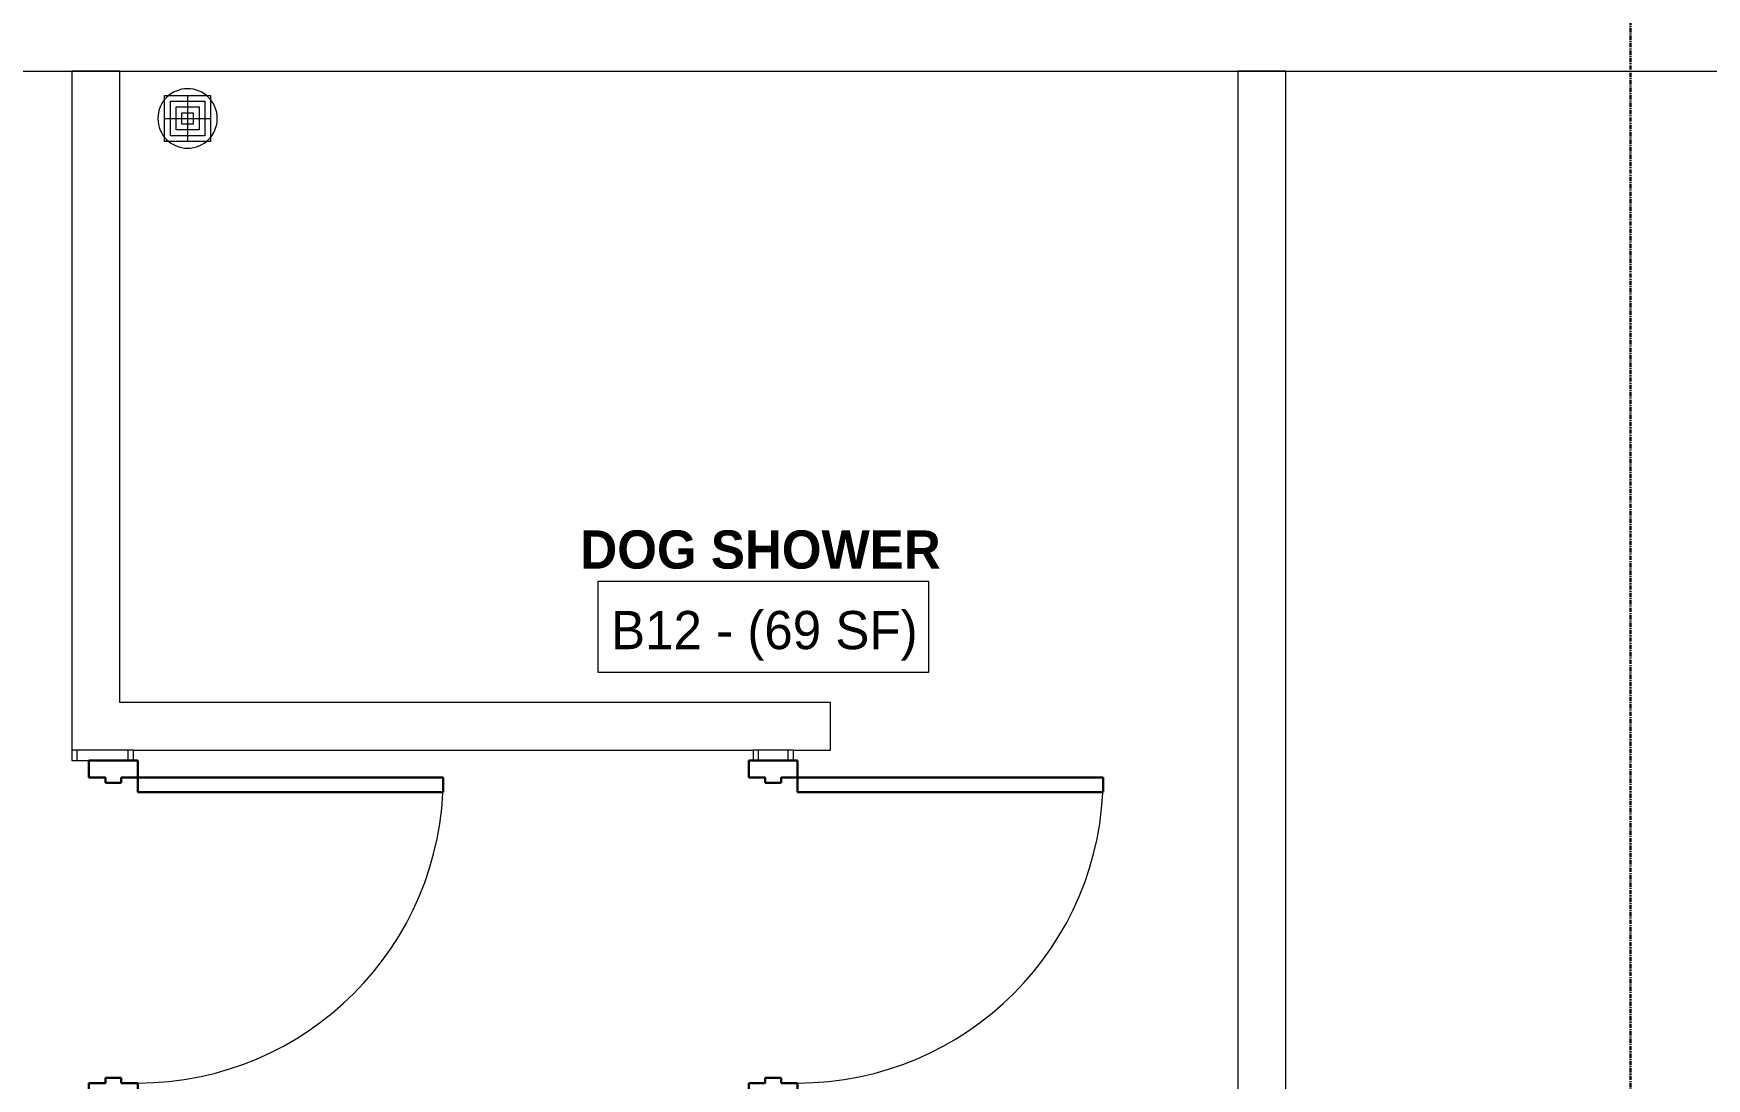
# Model space of a CAD drawing. Header units: inches. Extents: x -4101 to -1777, y 9773 to 12272.
# Drawn here: x -3015.5 to -2818.4, y 11958.5 to 12081.6 of the extents above; entities that cross this region are included whole.
import ezdxf

# ---------------------------------------------------------------- set-up
doc = ezdxf.new("R2010")
doc.units = ezdxf.units.IN
doc.header["$MEASUREMENT"] = 0
doc.linetypes.add('Grid Line 1_2_', pattern=[0.875, 0.5, -0.125, 0.125, -0.125])
for name, color, linetype, lineweight in [('0-1', 7, 'Continuous', 5), ('0-2', 8, 'Continuous', 9), ('A-AREA-IDEN', 2, 'Continuous', 9), ('A-DOOR-1', 10, 'Continuous', 30), ('A-DOOR-2', 7, 'Continuous', 9), ('A-DOOR-FRAM-1', 10, 'Continuous', 30), ('A-WALL-1', 250, 'Continuous', 18), ('I-WALL-1', 7, 'Continuous', 9), ('P-SANR-FIXT', 6, 'Continuous', 9), ('S-FNDN-1', 7, 'Continuous', 9), ('S-GRID-1', 1, 'Grid Line 1_2_', 30)]:
    doc.layers.add(name, color=color, linetype=linetype, lineweight=lineweight)
doc.styles.add('Century Gothic', font='ufonts.com_century-gothic.ttf', dxfattribs={"height": 4.5})
doc.styles.add('Century Gothic_B', font='GOTHICB.TTF', dxfattribs={"height": 4.5})

# ---------------------------------------------------------------- blocks, each defined once
blk = doc.blocks.new('HOLLOW METAL - HM - METAL LEAF - 3-0 x 7-0-2340367-BACKGROUND - BASEMENT')
at = {"layer": 'A-DOOR-1'}
for p, q in [((16.25, -3.125), (18, -3.125)), ((16.25, -39.125), (16.25, -3.125)), ((18, -3.125), (18, -39.125)), ((18, -39.125), (16.25, -39.125))]:
    blk.add_line(p, q, dxfattribs=at)
at = {"layer": 'A-DOOR-2'}
blk.add_arc((18, -3.125), 36, 180, 270, dxfattribs=at)
at = {"layer": 'A-DOOR-FRAM-1'}
for p, q in [((-20, 2.625), (-18, 2.625)), ((-20, -3.125), (-20, 2.625)), ((-18, 2.625), (-18, 0.6875)), ((18, 2.625), (20, 2.625)), ((18, 0.6875), (18, 2.625)), ((20, 2.625), (20, -3.125)), ((-18, 0.6875), (-17.375, 0.6875)), ((-17.375, 0.6875), (-17.375, -1.1875)), ((17.375, 0.6875), (18, 0.6875)), ((17.375, -1.1875), (17.375, 0.6875)), ((-18, -1.1875), (-18, -3.125)), ((-17.375, -1.1875), (-18, -1.1875)), ((18, -1.1875), (17.375, -1.1875)), ((18, -3.125), (18, -1.1875)), ((-18, -3.125), (-20, -3.125)), ((20, -3.125), (18, -3.125))]:
    blk.add_line(p, q, dxfattribs=at)
blk = doc.blocks.new('HOLLOW METAL - HM - METAL LEAF - 3-0 x 7-0-2402967-BACKGROUND - BASEMENT')
at = {"layer": 'A-DOOR-1'}
for p, q in [((16.25, -4.375), (18, -4.375)), ((16.25, -40.375), (16.25, -4.375)), ((18, -4.375), (18, -40.375)), ((18, -40.375), (16.25, -40.375))]:
    blk.add_line(p, q, dxfattribs=at)
at = {"layer": 'A-DOOR-2'}
blk.add_arc((18, -4.375), 36, 180, 270, dxfattribs=at)
at = {"layer": 'A-DOOR-FRAM-1'}
for p, q in [((-20, 1.375), (-18, 1.375)), ((-20, -4.375), (-20, 1.375)), ((-18, 1.375), (-18, -0.5625)), ((18, 1.375), (20, 1.375)), ((18, -0.5625), (18, 1.375)), ((20, 1.375), (20, -4.375)), ((-18, -0.5625), (-17.375, -0.5625)), ((-17.375, -0.5625), (-17.375, -2.4375)), ((17.375, -0.5625), (18, -0.5625)), ((17.375, -2.4375), (17.375, -0.5625)), ((-18, -2.4375), (-18, -4.375)), ((-17.375, -2.4375), (-18, -2.4375)), ((18, -2.4375), (17.375, -2.4375)), ((18, -4.375), (18, -2.4375)), ((-18, -4.375), (-20, -4.375)), ((20, -4.375), (18, -4.375))]:
    blk.add_line(p, q, dxfattribs=at)
blk = doc.blocks.new('CTR - 1st Phase - Common Walls_rvt-1-BACKGROUND - BASEMENT')
at = {"layer": 'A-WALL-1'}
for p, q in [((-3010.32, 11997.19), (-3010.95, 11997.19)), ((-3010.32, 11996), (-3010.32, 11997.19)), ((-3004.32, 11997.19), (-3010.32, 11997.19)), ((-3003.7, 11997.19), (-3004.32, 11997.19)), ((-3004.32, 11996), (-3004.32, 11997.19)), ((-2930.07, 11997.19), (-2930.7, 11997.19)), ((-2930.07, 11996), (-2930.07, 11997.19)), ((-2926.57, 11997.19), (-2930.07, 11997.19)), ((-2925.95, 11997.19), (-2926.57, 11997.19)), ((-2926.57, 11996), (-2926.57, 11997.19))]:
    blk.add_line(p, q, dxfattribs=at)
at = {"layer": 'I-WALL-1'}
for p, q in [((-3010.95, 11997.19), (-3010.95, 11996)), ((-3003.7, 11996), (-3003.7, 11997.19)), ((-2930.7, 11997.19), (-2930.7, 11996)), ((-2925.95, 11996), (-2925.95, 11997.19)), ((-3010.95, 11996), (-3008.95, 11996))]:
    blk.add_line(p, q, dxfattribs=at)
at = {"layer": 'S-FNDN-1'}
for p, q in [((-3005.32, 12077.19), (-3010.95, 12077.19)), ((-3010.95, 12077.19), (-3010.95, 12002.81)), ((-3005.32, 12002.81), (-3005.32, 12077.19)), ((-2867.95, 12077.19), (-2873.57, 12077.19)), ((-2873.57, 12077.19), (-2873.57, 11949)), ((-2867.95, 11949), (-2867.95, 12077.19)), ((-3010.95, 12002.81), (-3010.95, 11997.19)), ((-2921.57, 12002.81), (-3005.32, 12002.81)), ((-2921.57, 11997.19), (-2921.57, 12002.81)), ((-3003.7, 11997.19), (-2930.7, 11997.19)), ((-2925.95, 11997.19), (-2921.57, 11997.19))]:
    blk.add_line(p, q, dxfattribs=at)
at = {"layer": '0-2', "rotation": 90}
for name, p in [('HOLLOW METAL - HM - METAL LEAF - 3-0 x 7-0-2402967-BACKGROUND - BASEMENT', (-3007.57, 11976)), ('HOLLOW METAL - HM - METAL LEAF - 3-0 x 7-0-2340367-BACKGROUND - BASEMENT', (-2928.57, 11976))]:
    blk.add_blockref(name, p, dxfattribs=at)
blk = doc.blocks.new('CTR - 1st Phase - Structure_rvt-1-BACKGROUND - BASEMENT')
at = {"layer": 'S-FNDN-1'}
blk.add_line((-3819.32, 12077.19), (-1953.32, 12077.19), dxfattribs=at)
at = {"layer": 'S-GRID-1'}
blk.add_line((-2827.32, 9772.61), (-2827.32, 12247.5), dxfattribs=at)
blk = doc.blocks.new('Drain-Floor-WATTS-Square-Stainless_Steel_Strainer-Type_FD-1200-M - 2_ Outlet with 5_ Strainer-2528673-BACKGROUND - BASEMENT')
at = {"layer": 'P-SANR-FIXT'}
for p, q in [((-2.707, -2.707), (-2.707, 2.707)), ((-2.707, 2.707), (2.707, 2.707)), ((-2.03025, -2.03025), (-2.03025, 2.03025)), ((-2.03025, 2.03025), (2.03025, 2.03025)), ((0, 2.707), (0, -2.707)), ((2.03025, 2.03025), (2.03025, -2.03025)), ((2.707, 2.707), (2.707, -2.707)), ((-1.3535, -1.3535), (-1.3535, 1.3535)), ((-1.3535, 1.3535), (1.3535, 1.3535)), ((-0.67675, -0.67675), (-0.67675, 0.67675)), ((-0.67675, 0.67675), (0.67675, 0.67675)), ((0.67675, 0.67675), (0.67675, -0.67675)), ((1.3535, 1.3535), (1.3535, -1.3535)), ((-2.707, 0), (2.707, 0)), ((1.3535, -1.3535), (-1.3535, -1.3535)), ((0.67675, -0.67675), (-0.67675, -0.67675)), ((2.707, -2.707), (-2.707, -2.707)), ((2.03025, -2.03025), (-2.03025, -2.03025))]:
    blk.add_line(p, q, dxfattribs=at)
for start, end in [(360, 180), (180, 360)]:
    blk.add_arc((0, 0), 3.5, start, end, dxfattribs=at)

msp = doc.modelspace()

# ---------------------------------------------------------------- linework, layer by layer
at = {"layer": 'A-AREA-IDEN', "flags": 128}
msp.add_lwpolyline([(-2948.93, 12017.1), (-2910.04, 12017.1), (-2910.04, 12006.35), (-2948.93, 12006.35)], close=True, dxfattribs=at)

# ---------------------------------------------------------------- block references
at = {"layer": '0-1'}
for name in ['CTR - 1st Phase - Structure_rvt-1-BACKGROUND - BASEMENT', 'CTR - 1st Phase - Common Walls_rvt-1-BACKGROUND - BASEMENT']:
    msp.add_blockref(name, (0, 0), dxfattribs=at)
at = {"layer": 'P-SANR-FIXT'}
msp.add_blockref('Drain-Floor-WATTS-Square-Stainless_Steel_Strainer-Type_FD-1200-M - 2_ Outlet with 5_ Strainer-2528673-BACKGROUND - BASEMENT', (-2997.32, 12071.61), dxfattribs=at)

# ---------------------------------------------------------------- texts
at = {"layer": 'A-AREA-IDEN', "char_height": 4.5, "attachment_point": 1}
for s, insert, width, style in [('DOG SHOWER', (-2951.05, 12023.09), 52.116, 'Century Gothic_B'), ('B12 - (69 SF)', (-2947.43, 12013.6), 43.329, 'Century Gothic')]:
    msp.add_mtext(s, dxfattribs=dict(at, insert=insert, width=width, style=style))

doc.saveas('drawing.dxf')
